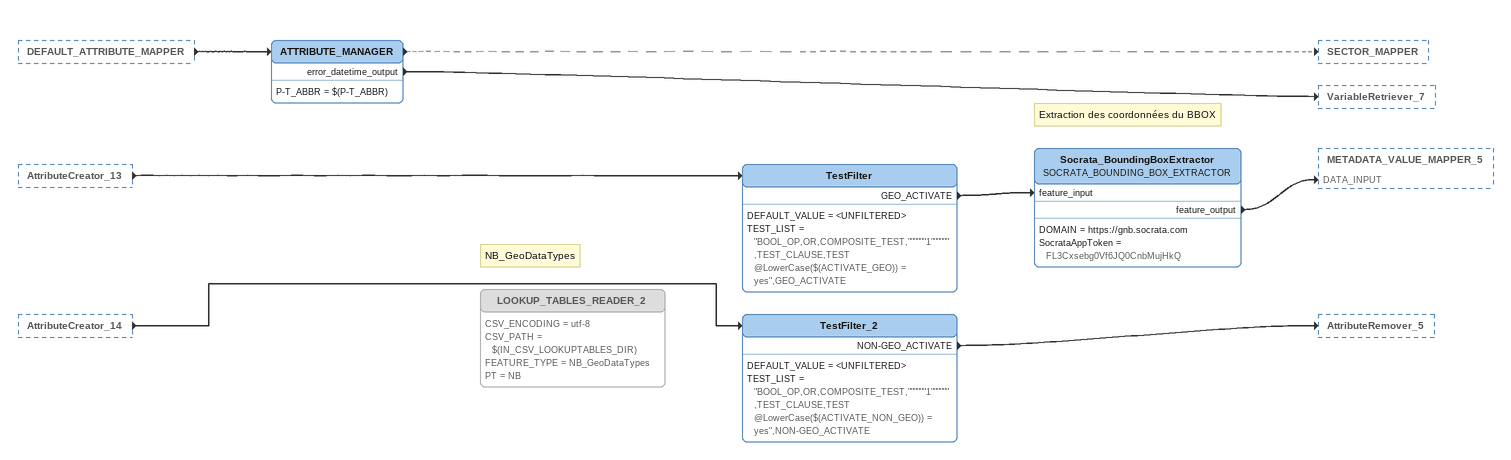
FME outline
DEFAULT_ATTRIBUTE_MAPPER [outside]
    -> ATTRIBUTE_MANAGER
AttributeCreator_13 [outside]
    -> TestFilter
AttributeCreator_14 [outside]
    -> TestFilter_2
ATTRIBUTE_MANAGER
    P-T_ABBR = $(P-T_ABBR)
    -> SECTOR_MAPPER [off]
    error_datetime_output -> VariableRetriever_7
Note: NB_GeoDataTypes
LOOKUP_TABLES_READER_2 [off]
    CSV_ENCODING = utf-8
    CSV_PATH = $(IN_CSV_LOOKUPTABLES_DIR)
    FEATURE_TYPE = NB_GeoDataTypes
    PT = NB
TestFilter_2
    DEFAULT_VALUE = <UNFILTERED>
    TEST_LIST = "BOOL_OP,OR,COMPOSITE_TEST,""""""1"""""",TEST_CLAUSE,TEST @LowerCase($(ACTIVATE_NON_GEO)) = yes",NON-GEO_ACTIVATE
    NON-GEO_ACTIVATE -> AttributeRemover_5
TestFilter
    DEFAULT_VALUE = <UNFILTERED>
    TEST_LIST = "BOOL_OP,OR,COMPOSITE_TEST,""""""1"""""",TEST_CLAUSE,TEST @LowerCase($(ACTIVATE_GEO)) = yes",GEO_ACTIVATE
    GEO_ACTIVATE -> Socrata_BoundingBoxExtractor [feature_input]
Note: Extraction des coordonnées du BBOX
Socrata_BoundingBoxExtractor: SOCRATA_BOUNDING_BOX_EXTRACTOR
    DOMAIN = https://gnb.socrata.com
    SocrataAppToken = FL3Cxsebg0Vf6JQ0CnbMujHkQ
    feature_output -> METADATA_VALUE_MAPPER_5 [DATA_INPUT]
